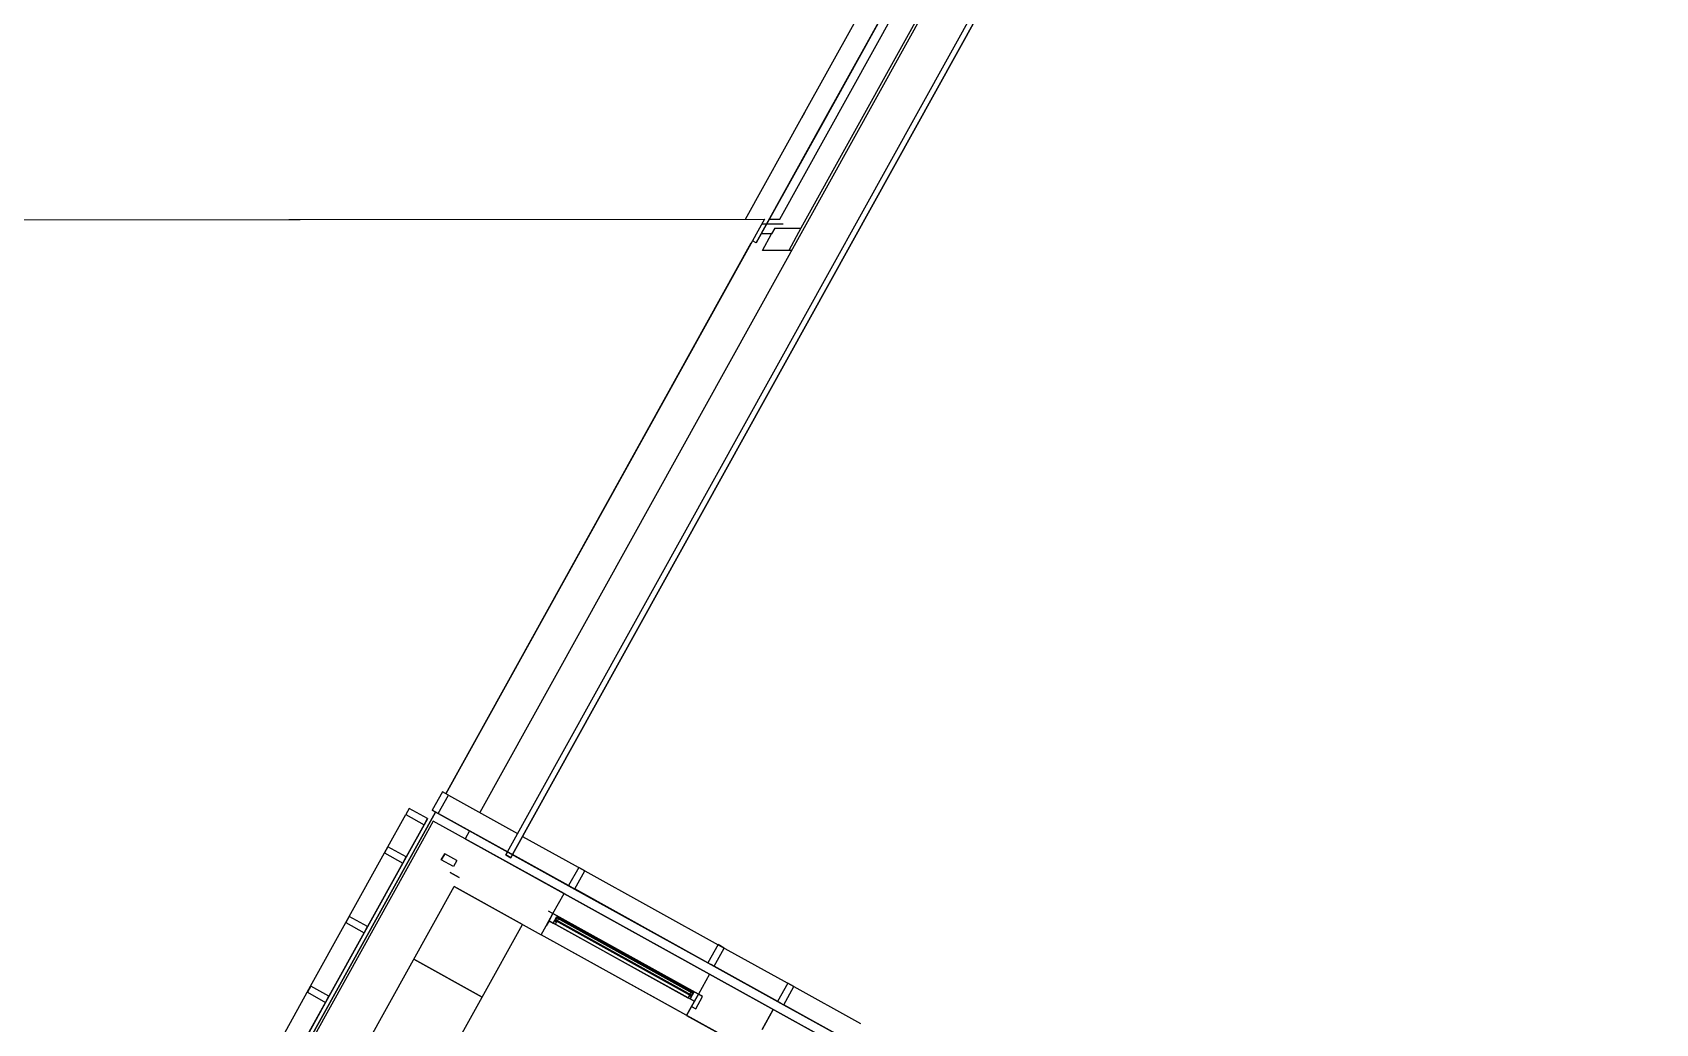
# Model space of a CAD drawing. Header units: metres. Extents: x 2.5 to 42.6, y 0.9 to 31.9.
# Drawn here: x 16.173 to 20.785, y 11.4 to 14.218 of the extents above; entities that cross this region are included whole.
import ezdxf

# ---------------------------------------------------------------- set-up
doc = ezdxf.new("R2010")
doc.units = ezdxf.units.M
for name, color, linetype in [('ARREDI', 9, 'Continuous'), ('INFISSI_VETRATE', 4, 'Continuous'), ('PARETI_STRUTTURE', 7, 'Continuous')]:
    doc.layers.add(name, color=color, linetype=linetype)

msp = doc.modelspace()

# ---------------------------------------------------------------- linework, layer by layer
at = {"layer": 'ARREDI'}
for points in [[(17.5228, 11.8883), (19.4478, 15.3613), (19.4615, 15.3537), (17.5366, 11.8807), (19.4615, 15.3537)], [(17.5228, 11.8883), (19.4478, 15.3613)], [(18.4141, 13.9537), (18.6336, 14.3498)], [(18.6336, 14.3498), (18.634, 14.3496), (18.4145, 13.9536), (18.4141, 13.9537)], [(18.2292, 13.6201), (18.4141, 13.9537)], [(18.4141, 13.9537), (18.4145, 13.9535), (18.2295, 13.6199), (18.2292, 13.6201)], [(18.3049, 13.6734), (18.3049, 13.6731), (18.245, 13.673)], [(18.2452, 13.6734), (18.3049, 13.6734)], [(17.7046, 11.7871), (17.3086, 12.0066)], [(17.2952, 11.9825), (17.23, 11.8649)], [(17.23, 11.8649), (17.1203, 11.6669)], [(17.5178, 11.8794), (17.5226, 11.888)], [(17.5226, 11.888), (17.5178, 11.8794)], [(17.5651, 11.6816), (17.3709, 11.7893)], [(17.7134, 11.7827), (18.0922, 11.5727)], [(17.2564, 11.5827), (17.4506, 11.475), (17.5651, 11.6816)], [(17.1203, 11.6669), (17.0105, 11.4689)], [(17.4506, 11.475), (17.2564, 11.5827)], [(18.2987, 11.4578), (18.1007, 11.5676)], [(17.0105, 11.4688), (16.9008, 11.2708)], [(17.1418, 11.376), (17.3361, 11.2684), (17.4506, 11.475)], [(18.3075, 11.4534), (18.4969, 11.3484), (18.6863, 11.2434)]]:
    msp.add_lwpolyline(points, dxfattribs=at)
for points in [[(17.3086, 12.0066), (17.7046, 11.7871), (17.7048, 11.7874), (17.3088, 12.0069)], [(17.23, 11.8649), (17.2952, 11.9825), (17.2949, 11.9827), (17.2297, 11.8651)], [(17.1203, 11.6669), (17.23, 11.8649), (17.2297, 11.8651), (17.1199, 11.6671)], [(17.5178, 11.8794), (17.5316, 11.8717)], [(17.5316, 11.8717), (17.5364, 11.8803)], [(17.7046, 11.7871), (18.1006, 11.5676)], [(17.6526, 11.6858), (17.663, 11.7046), (17.6693, 11.7012), (17.6699, 11.7023), (17.6516, 11.7125), (17.6405, 11.6925)], [(17.6526, 11.6858), (17.6586, 11.6825), (17.6619, 11.6885), (17.656, 11.6918)], [(17.6629, 11.6902), (17.66, 11.6918), (17.6591, 11.6901), (17.6619, 11.6885)], [(17.6673, 11.6977), (17.6629, 11.7002), (17.6598, 11.6947), (17.6643, 11.6922)], [(17.6655, 11.7032), (17.6648, 11.7018), (17.6682, 11.6999), (17.669, 11.7013)], [(17.0105, 11.4688), (17.1203, 11.6669), (17.1199, 11.6671), (17.0102, 11.469)], [(18.1006, 11.5676), (18.2987, 11.4578), (18.2989, 11.4582), (18.1008, 11.5679)], [(18.0439, 11.489), (18.0408, 11.4834), (18.0453, 11.481), (18.0484, 11.4865)], [(18.0416, 11.4702), (18.0538, 11.4635), (18.0648, 11.4835), (18.0465, 11.4936), (18.0458, 11.4924), (18.052, 11.489)], [(18.0495, 11.4904), (18.0461, 11.4923), (18.0453, 11.4909), (18.0488, 11.489)], [(16.9008, 11.2708), (17.0105, 11.4688), (17.0102, 11.469), (16.9004, 11.271)], [(18.0416, 11.4702), (18.045, 11.4762), (18.039, 11.4795), (18.0357, 11.4735)], [(18.04, 11.4813), (18.039, 11.4795), (18.0419, 11.478), (18.0428, 11.4797)], [(18.2987, 11.4578), (18.4967, 11.3481), (18.6947, 11.2383), (18.4967, 11.3481)]]:
    msp.add_lwpolyline(points, close=True, dxfattribs=at)
at = {"layer": 'INFISSI_VETRATE'}
for points in [[(17.66, 11.6918), (17.6618, 11.6936)], [(17.6664, 11.6982), (17.6681, 11.6999)], [(17.678, 11.6819), (17.6797, 11.6836)], [(17.6843, 11.6883), (17.6861, 11.69)], [(17.6959, 11.672), (17.6976, 11.6737)], [(17.7022, 11.6783), (17.704, 11.6801)], [(17.7202, 11.6684), (17.7219, 11.6701)], [(17.7138, 11.662), (17.7155, 11.6638)], [(17.7317, 11.6521), (17.7334, 11.6538)], [(17.7381, 11.6585), (17.7398, 11.6602)], [(17.7496, 11.6422), (17.7513, 11.6439)], [(17.756, 11.6486), (17.7577, 11.6503)], [(17.7675, 11.6323), (17.7693, 11.634)], [(17.7739, 11.6386), (17.7756, 11.6404)], [(17.7854, 11.6223), (17.7872, 11.6241)], [(17.7918, 11.6287), (17.7935, 11.6304)], [(17.8033, 11.6124), (17.8051, 11.6141)], [(17.8097, 11.6188), (17.8115, 11.6205)], [(17.8213, 11.6025), (17.823, 11.6042)], [(17.8276, 11.6088), (17.8294, 11.6106)], [(17.8392, 11.5925), (17.8409, 11.5943)], [(17.8455, 11.5989), (17.8473, 11.6006)], [(17.8571, 11.5826), (17.8588, 11.5843)], [(17.8635, 11.589), (17.8652, 11.5907)], [(17.8814, 11.5791), (17.8831, 11.5808)], [(17.875, 11.5727), (17.8767, 11.5744)], [(17.8929, 11.5628), (17.8946, 11.5645)], [(17.8993, 11.5691), (17.901, 11.5709)], [(17.9108, 11.5528), (17.9126, 11.5546)], [(17.9172, 11.5592), (17.9189, 11.5609)], [(17.9287, 11.5429), (17.9305, 11.5446)], [(17.9351, 11.5493), (17.9368, 11.551)], [(17.9466, 11.533), (17.9484, 11.5347)], [(17.953, 11.5393), (17.9548, 11.5411)], [(17.9709, 11.5294), (17.9727, 11.5311)], [(17.9646, 11.523), (17.9663, 11.5248)], [(17.9825, 11.5131), (17.9842, 11.5148)], [(17.9888, 11.5195), (17.9906, 11.5212)], [(18.0004, 11.5032), (18.0021, 11.5049)], [(18.0068, 11.5096), (18.0085, 11.5113)], [(18.0183, 11.4933), (18.02, 11.495)], [(18.0247, 11.4996), (18.0264, 11.5014)], [(18.0362, 11.4833), (18.0379, 11.4851)], [(18.0426, 11.4897), (18.0443, 11.4914)]]:
    msp.add_lwpolyline(points, dxfattribs=at)
at = {"layer": 'PARETI_STRUTTURE'}
for points in [[(18.2961, 13.6872), (19.2861, 15.4733)], [(19.3493, 15.4382), (17.4435, 11.9998)], [(19.3432, 15.4416), (18.3565, 13.6613), (18.3215, 13.5983)], [(19.3432, 15.4416), (18.3565, 13.6613)], [(18.3625, 13.9824), (18.582, 14.3784)], [(18.6336, 14.3498), (18.4141, 13.9537)], [(18.1988, 13.6871), (18.3625, 13.9824)], [(18.3672, 13.991), (18.3577, 13.9738)], [(18.4141, 13.9537), (18.2292, 13.6201)], [(14.2935, 13.6842), (18.2529, 13.6872)], [(14.3053, 13.6842), (18.1988, 13.6872)], [(18.2529, 13.6872), (17.3472, 12.0532)], [(18.2817, 13.6612), (18.273, 13.6455), (18.2437, 13.6454)], [(18.2669, 13.6872), (18.2961, 13.6872)], [(18.2817, 13.6612), (18.3565, 13.6613)], [(17.3472, 12.0532), (18.2153, 13.6194)], [(18.2292, 13.6201), (18.2189, 13.6258)], [(18.3215, 13.5983), (18.2468, 13.5982), (18.273, 13.6455)], [(18.3295, 13.5983), (18.3215, 13.5983)], [(17.326, 11.9974), (17.3546, 12.0491)], [(17.3546, 12.0491), (17.5514, 11.94)], [(17.3184, 12.0012), (15.5126, 8.7432)], [(15.5126, 8.7432), (17.3184, 12.0012)], [(17.178, 11.8937), (17.2337, 11.9941)], [(17.2337, 11.9941), (17.2853, 11.9655), (17.2345, 11.8737)], [(17.5228, 11.8883), (17.326, 11.9974)], [(17.6833, 11.7697), (17.3117, 11.9756), (17.28, 11.9185)], [(17.4147, 11.9478), (17.4023, 11.9254), (24.4007, 8.0464), (24.4131, 8.0688)], [(17.28, 11.9185), (15.9333, 9.4889), (15.9974, 9.4534)], [(17.5652, 11.9323), (17.7334, 11.8391)], [(17.0683, 11.6957), (17.178, 11.8937)], [(17.2249, 11.8565), (17.1247, 11.6757)], [(17.3345, 11.8657), (17.344, 11.883)], [(17.3785, 11.8639), (17.344, 11.883), (17.3345, 11.8657)], [(17.3689, 11.8466), (17.3345, 11.8657)], [(17.3785, 11.8639), (17.3689, 11.8466)], [(17.6962, 11.7922), (17.5366, 11.8807)], [(17.3852, 11.8151), (17.3594, 11.8294)], [(17.3594, 11.8294), (17.3852, 11.8151)], [(17.7334, 11.8391), (18.1295, 11.6196)], [(16.1741, 9.63), (17.3709, 11.7893)], [(17.3709, 11.7893), (17.6182, 11.6522), (17.6325, 11.6781)], [(17.6516, 11.7125), (17.6832, 11.7697), (21.2648, 9.7845)], [(17.6516, 11.7125), (17.6832, 11.7697)], [(18.0922, 11.5727), (17.7134, 11.7827)], [(17.8582, 11.598), (17.6395, 11.7192)], [(16.9585, 11.4977), (17.0683, 11.6957)], [(17.6182, 11.6522), (17.6325, 11.6781)], [(17.6405, 11.6925), (17.6325, 11.6781), (17.6516, 11.7125)], [(17.6405, 11.6925), (17.6586, 11.6825)], [(17.6586, 11.6825), (18.0357, 11.4735)], [(17.6587, 11.6926), (18.0442, 11.4789), (18.0453, 11.481), (17.6598, 11.6947)], [(17.6588, 11.6824), (18.0354, 11.4736)], [(17.6699, 11.7023), (18.0465, 11.4936)], [(18.0465, 11.4936), (17.6699, 11.7023)], [(17.1152, 11.6584), (17.015, 11.4777)], [(21.1997, 9.6671), (17.6182, 11.6522)], [(18.5712, 11.124), (17.6182, 11.6522)], [(18.0769, 11.4768), (17.8582, 11.598)], [(18.1295, 11.6196), (18.3275, 11.5098)], [(18.2776, 11.4402), (18.0965, 11.5406), (18.0648, 11.4834)], [(18.0965, 11.5406), (18.0648, 11.4834)], [(18.2902, 11.4629), (18.1095, 11.5632)], [(16.8488, 11.2997), (16.9585, 11.4977)], [(18.3275, 11.5098), (18.5255, 11.4001)], [(17.0054, 11.4604), (16.9052, 11.2796)], [(18.0314, 11.4232), (18.0457, 11.449), (18.0314, 11.4232), (18.2126, 11.3228), (18.2269, 11.3486)], [(18.0357, 11.4735), (18.0538, 11.4635)], [(18.4969, 11.3484), (18.3075, 11.4534)]]:
    msp.add_lwpolyline(points, dxfattribs=at)
for points in [[(17.3088, 12.0069), (17.326, 11.9974), (17.3546, 12.0491), (17.3374, 12.0586)], [(17.2853, 11.9655), (17.2949, 11.9827), (17.2432, 12.0113), (17.2337, 11.9941)], [(17.2249, 11.8565), (17.2345, 11.8737), (17.1828, 11.9023), (17.1733, 11.8851)], [(17.6962, 11.7922), (17.7134, 11.7827), (17.742, 11.8343), (17.7248, 11.8439)], [(17.1152, 11.6584), (17.1247, 11.6757), (17.0731, 11.7043), (17.0635, 11.6871)], [(18.0648, 11.4834), (17.6516, 11.7125), (17.6405, 11.6925), (18.0538, 11.4635)], [(17.6587, 11.6926), (17.6598, 11.6947), (18.0453, 11.481), (18.0442, 11.4789)], [(18.0495, 11.4885), (17.664, 11.7022), (17.6628, 11.7002), (18.0484, 11.4865)], [(18.0484, 11.4865), (17.6629, 11.7002), (17.664, 11.7022), (18.0495, 11.4886)], [(18.0922, 11.5727), (18.1095, 11.5632), (18.1381, 11.6148), (18.1209, 11.6244)], [(17.0054, 11.4604), (17.015, 11.4777), (16.9633, 11.5063), (16.9538, 11.4891)], [(18.2902, 11.4629), (18.3075, 11.4534), (18.3361, 11.5051), (18.3189, 11.5146)], [(18.0769, 11.4768), (18.0648, 11.4834), (18.0457, 11.449), (18.0578, 11.4423)], [(18.0457, 11.449), (18.0537, 11.4635)], [(18.2776, 11.4402), (18.246, 11.383)]]:
    msp.add_lwpolyline(points, close=True, dxfattribs=at)

doc.saveas('drawing.dxf')
